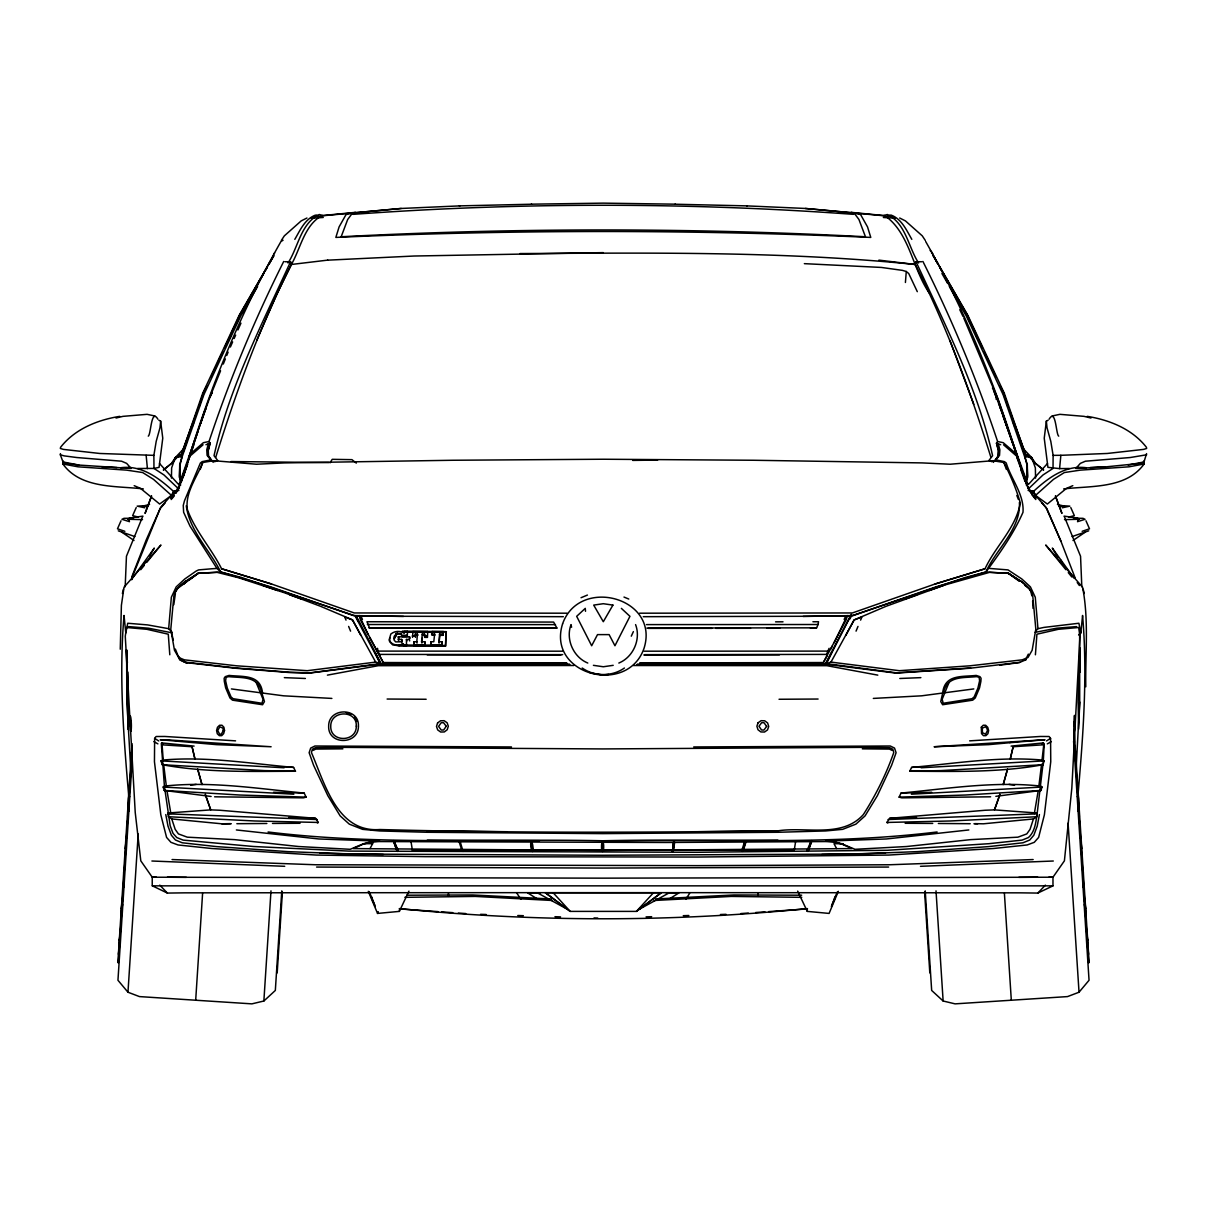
<?xml version="1.0" encoding="UTF-8"?>
<svg xmlns="http://www.w3.org/2000/svg" width="1207" height="1207" viewBox="0 0 1207 1207"><rect width="100%" height="100%" fill="white"/><g stroke="black" fill="none" stroke-linecap="round" stroke-linejoin="round"><path stroke-width="1.5" d="M127.369 662.809L126.599 649.849L126.871 702.052L130.884 771.695M126.479 649.849L128.002 729.194L127.912 672.073M1048.114 420.232L1046.363 421.122L1047.027 427.776L1050.799 441.34L1053.123 455.356L1053.032 468.437L1043.014 474.955L1028.304 488.971M417.049 643.12L416.807 641.762L413.82 641.777L413.865 645.926L425 645.956L424.849 641.792L421.56 641.762L422.284 633.977L424.517 633.962L424.849 635.274L422.616 635.274L422.284 633.977M120.262 649.215L121.394 605.311L124.034 587.221L160.923 545.021L146.666 562.462M1085.787 686.798C1085.214 653.756 1088.986 619.825 1082.573 587.221L1045.7 545.021L1065.902 569.719M123.702 873.189L123.718 871.65M1076.252 766.173L1079.707 702.052L1079.631 633.524M171.424 478.108L171.635 467.909L175.256 457.649L181.669 456.095M179.798 465.842L179.571 477.731L180.597 480.522L179.571 477.731L179.798 465.842L181.91 457.453L203.938 394.538L240.812 315.781L257.604 286.512M127.686 816.762L128.048 804.888M127.972 816.43L128.515 797.54M407.785 632.498L407.483 631.487L404.436 631.548L404.164 633.313C400.226 630.401 394.523 630.959 390.827 634.022L389.152 639.906C391.536 645.428 398.37 646.198 403.319 643.799L403.455 645.941L406.503 645.926L406.442 639.408L409.339 639.499L409.671 640.932M1075.784 755.823L1075.678 759.339M128.425 806.457L128.772 811.406M368.286 891.324L377.535 913.427L399.351 911.391L399.396 909.701M969.643 740.857L1040.419 736.466L1049.109 736.511L1050.573 738.397L1050.754 761.723L1044.387 814.8L1038.623 837.417L1034.278 842.32L1027.157 844.96L993.482 848.506L888.82 855.069L697.646 857.045L425.498 856.668L316.385 855.069L211.723 848.506L178.048 844.96L170.926 842.32L166.581 837.417L160.818 814.8L154.451 761.723L154.632 738.397L156.095 736.511L164.786 736.466L235.561 740.857M1074.879 759.459L1074.758 750.392M131.789 579.647L131.88 576.69L146.183 540.012L160.682 507.332L170.413 496.243L171.545 497.948M398.582 640.932L398.325 636.798L409.565 636.783L410.003 638.292M403.364 644.176L403.334 645.307L436.693 645.277M370.021 848.566L372.616 843.693L372.767 839.936M1079.752 702.052L1078.62 729.194L1078.138 702.052L1080.129 647.993L1080.265 672.118M60.441 453.606L60.35 454.783L64.122 455.869L76.78 457.528L121.59 461.21L126.644 463.382L131.171 468.482L78.576 465.042L66.294 463.337L63.036 462.055L63.096 460.968M439.831 635.38L439.031 643.075L439.544 633.977L442.833 633.992L443.241 635.289L439.831 635.38L439.544 633.977M416.807 641.762L417.411 634.037L415.268 634.007L415.434 637.311M1018.648 460.833L1016.626 456.11L1003.545 444.78M438.729 641.732L442.245 641.777L442.124 645.881L430.929 645.881L430.914 641.747L433.796 641.732L434.626 634.022L431.623 633.977L432.136 631.517L443.21 631.533L443.241 635.289M442.124 645.881L442.245 641.777M173.793 604.692L175.407 593.452M1043.346 760.154L1044.146 745.292L1043.255 742.939L1011.104 746.107M231.246 823.747L221.862 823.808L171.771 818.949L168.422 816.732L167.954 813.005L210.727 809.882L220.081 810.259L315.54 818.331L318.331 822.45L317.381 822.963M397.978 645.534L445.564 646.107L446.002 631.653L402.082 631.367M445.564 646.107L446.002 631.653M194.101 746.107L161.949 742.939L163.262 760.697M117.848 962.628L132.001 743.618M118.377 962.658L126.162 842.169M126.388 838.578L127.55 820.594M127.791 816.988L129.979 783.087M130.205 779.586L130.914 768.738M131.638 757.528L132.197 748.732M132.166 760.38L117.954 980.265L127.972 992.229L139.469 996.59L251.901 1003.862L263.865 1001.01L275.332 990.449L281.774 890.887M127.972 992.229L138.201 833.962M195.685 1000.226L202.595 893.376M263.865 1001.01L270.987 890.857M277.188 972.933L282.408 892.079M119.282 940.268L120.172 932.966M125.181 586.798L126.448 556.246L142.592 516.732M1078.62 635.003L1080.838 632.981L1082.573 615.464C1087.794 675.935 1083.041 736.979 1077.776 797.314M1035.41 654.782L1036.919 634.203L1058.358 629.3L1078.666 627.504L1079.933 636.24L1071.816 788.262L1064.408 860.832L1052.972 877.217L1052.972 885.847L1037.824 893.074L1020.684 892.848C741.973 892.592 463.247 892.592 184.52 892.848L167.381 893.074L152.369 885.847M422.073 640.947L422.284 638.247M1073.868 739.906L1074.441 742.35M905.416 282.483L906.276 271.5L902.414 270.368L881.397 267.441L804.345 263.654M409.339 639.499L409.565 636.783M172.299 632.453L168.663 628.681L171.349 597.239L176.207 586.889L184.807 578.968L196.138 571.077L198.597 569.9L211.859 568.769L216.958 568.437L220.73 572.027L270.775 586.889L353.364 615.555L403.5 616.445M1041.943 760.697L1043.919 743.361M122.918 892.048L123.733 883.524M125.211 848.596L125.89 842.577M121.334 908.69L122.284 898.521M120.972 914.287L122.435 898.762M1046.363 421.122L1044.236 438.171L1047.932 467.35L1059.58 468.618L1060.862 455.311L1107.226 453.47L1143.482 449.411L1146.65 448.461L1146.409 447.284C1132.181 429.028 1109.55 419.961 1087.251 416.355M122.224 902.383L122.511 899.517M158.886 420.232L160.637 421.122L159.973 427.776L156.201 441.34L153.877 455.356L153.968 468.437L163.986 474.955L178.696 488.971M925.648 241.475C964.514 309.716 994.84 383.253 1017.803 458.147L1013.442 445.127M1043.255 762.009L1036.783 816.732L1033.433 818.949L983.343 823.808L974.743 823.627M123.552 887.447L123.702 885.983M389.861 637.869L389.499 641.385L392.622 644.855L399.668 645.926L403.364 644.81L403.319 643.799M118.392 954.224L118.874 950.06M181.11 480.386L179.511 476.267L179.707 464.333L181.91 457.453L180.778 456.653L180.959 454.994L197.661 409.792M119.221 947.057L119.81 942.199M161.3 743.361L164.454 786.617L170.172 825.754L173.054 833.403L176.78 837.552L183.102 840.102L253.274 846.484L348.732 851.101L697.178 852.278L887.16 850.301L988.865 843.693L1022.103 840.102L1028.424 837.552C1035.289 831.457 1035.862 821.454 1037.251 813.005L994.477 809.882L985.138 810.259L889.665 818.331L886.873 822.45L887.824 822.963M672.435 851.433L673.566 842.033L674.607 842.32L673.566 850.679L672.435 851.433L673.566 842.033M673.053 851.388L674.185 841.988M120.625 929.375L121.273 923.989M1038.744 787.115L1041.566 764.242M131.684 748.687L132.076 745.549M131.276 754.978L132.182 748.053M412.553 637.371L412.915 631.533L427.7 631.548L427.459 637.402L424.668 637.387L424.517 633.962M398.235 639.454L401.675 639.423L401.705 641.777L395.655 641.898L394.01 639.921L394.131 636.421L396.047 634.022L400.86 633.886L402.157 636.617L407.272 636.572L407.483 631.487M442.833 633.992L443.21 631.533M810.41 628.168L816.581 627.836L818.09 624.517L818.512 621.741L812.914 621.756M826.403 654.737L829.088 648.325M132.242 750.392L132.121 759.459M121.756 909.716L122.586 904.496M410.908 840.932L412.372 850.166L794.251 850.166L795.715 840.932M120.127 938.216L119.086 943.421M1034.324 813.639L1038.231 790.645M1039.423 814.559L1037.205 826.131L1033.811 835.244L1029.752 840.012L1022.948 842.788L988.533 846.62L917.335 851.629L855.099 854.028L602.61 855.265L350.105 854.028L287.87 851.629L216.672 846.62L182.257 842.788L175.453 840.012L171.394 835.244L167.999 826.131L165.781 814.559M639.589 613.201L852.368 612.96L935.078 584.007L985.033 568.769C995.458 546.243 1015.992 528.017 1020.307 502.942C1016.324 488.956 1010.47 475.422 1003.877 462.492L992.969 460.697L950.15 464.227L922.284 462.915L753.681 460.259L603.304 459.233L452.942 460.259L284.339 462.915L256.472 464.227L213.654 460.697L202.746 462.492L200.226 469.432M128.983 521.333L129.707 518.044L142.939 516.113M123.431 589.257L122.39 593.497M1010.44 758.283L1012.99 747.42L1014.121 746.665L1043.104 744.825M1010.244 759.022L1012.99 747.42M119.267 940.6L119.9 937.96M216.958 568.437L190.042 526.177L183.63 512.296L183.253 505.401L184.52 500.679L200.392 463.005L202.188 461.632L210.727 459.882L207.091 455.356L206.759 449.789L208.358 443.738L210.109 443.18L208.268 450.679L208.555 456.02L212.176 461.119L208.313 456.11L208.042 450.724L210.109 443.18L209.022 441.521C229.511 379.783 254.586 319.614 283.72 261.451M148.265 436.134C151.056 434.611 151.056 407.679 157.876 419.161M1003.455 783.735L1007.438 769.191M909.731 771.258L911.617 767.396C954.903 763.563 998.506 756.201 1041.973 760.033L1044.191 760.878L1043.014 764.695C999.155 772.812 953.937 771.364 909.731 771.258L940.932 770.609L1043.014 764.695M1003.213 784.61L1007.604 769.146M745.006 841.762L742.682 851.388L745.564 841.701L744.478 842.033L741.747 850.679M942.682 693.029L940.751 701.584L942.637 704.737L972.706 700.166L975.256 697.948L979.556 687.839L980.884 681.457L981.065 678.259L979.933 676.644L976.161 675.422C961.934 676.991 944.553 674.155 942.682 693.029L943.391 692.893C946.997 675.633 962.552 678.123 976.493 676.644L979.088 677.263L979.601 680.763L977.911 688.081L974.17 696.907L972.057 698.702L943.21 703.274L942.169 699.26L948.868 682.83M995.85 796.333L1040.992 790.434L1042.018 787.039L1040.751 786.089C994.206 781.035 947.42 788.669 901.041 793.074L899.109 797.133L901.795 797.842L990.615 796.801M199.14 406.88L203.576 392.456L206.985 385.757M921.635 261.738L916.053 261.738L915.208 264.469C946.62 326.116 970.458 391.279 990.887 457.287M188.82 458.147C211.783 383.253 242.109 309.716 280.975 241.475L283.057 240.253M187.417 462.568L179.571 485.108L172.526 496.816L171.107 498.038L170.413 496.243M215.736 457.287C236.225 391.294 260.003 326.071 291.415 264.424C300.649 248.34 304.3 225.362 321.771 215.646L355.627 212.341L346.047 214.559L339.107 226.886L335.848 237.417C514.076 229.541 692.546 229.541 870.775 237.417L867.516 226.886L860.576 214.559L850.995 212.341L884.852 215.646C909.806 233.102 912.522 269.01 929.269 293.029M743.256 850.679L745.986 842.033M185.652 469.236L190.193 455.009M183.57 476.146L187.462 464.076M1033.433 818.949L1030.039 829.345L1026.78 833.916L1017.893 837.175L970.594 839.634L906.472 846.529L855.009 849.306L841.928 843.829L833.433 841.566L825.588 841.143L886.406 838.971L968.844 829.948M192.154 449.879L193.784 444.976M190.751 453.228L198.265 430.552M213.081 462.387L213.654 460.697M834.988 897.042L831.351 906.532M189.363 456.518L193.724 443.512M194.327 441.732L204.451 411.678M181.171 482.362L185.093 470.881M563.337 616.686L356.05 616.173L241.415 577.459L220.73 572.027L198.265 573.25C189.167 579.239 176.946 584.58 173.853 596.047L170.791 629.239L174.472 650.256L178.621 657.483L184.384 659.837L236.512 665.796L307.272 670.7L375.649 662.1L383.057 664.137L569.764 664.453M999.864 794.191L994.477 809.882L999.939 794.794M180.778 456.653L202.67 393.316L239.258 315.133L273.763 255.567L269.086 263.73M200.573 423.582L205.794 408.645M180.748 485.003L178.953 484.776L206.08 407.951M207.317 404.451L209.173 399.215M179.994 483.962L184.354 471.635M186.844 464.589L191.204 452.263M375.271 906.532L371.635 897.042M183.404 451.297L186.512 442.607M192.124 426.991L193.995 421.786M394.387 638.262L397.51 633.207M198.944 406.321L203.44 394.146M179.843 485.335L187.598 464.378M1146.65 454.783L1130.22 457.528L1085.41 461.21L1080.356 463.382L1075.829 468.482L1105.295 466.928L1140.706 463.337L1143.964 462.055L1146.559 453.606M209.686 397.827L210.727 395.036M182.332 453.108L184.973 446.258M394.342 638.639L395.247 636.285M131.789 578.108L160.154 508.615L165.344 502.625M1025.89 480.386L1027.489 476.267L1027.293 464.333L1003.062 394.538L966.188 315.781L949.396 286.512M151.539 495.911L145.051 513.443L151.539 496.213M806.94 850.679L811.285 840.676L807.845 851.388L811.904 840.615L808.403 850.679M377.535 913.427L378.244 911.632M220.549 370.821L209.55 397.993L212.04 393.014M223.295 364.031L225.347 358.932M226.72 355.537L228.108 352.142M831.548 652.715L826.297 663.669L830.974 662.1L899.336 670.7L970.111 665.796L1022.238 659.837L1028.002 657.483L1032.151 650.256L1035.832 629.239L1032.77 596.047C1029.692 584.626 1017.546 579.285 1008.448 573.34L985.893 572.027L965.208 577.504L850.573 616.173L826.297 663.624L697.887 664.378M205.16 409.958L207.287 404.752M856.05 631.14L857.996 626.418M860.606 620.111L861.904 616.973L854.118 619.945L830.974 662.1M838.337 891.324L829.088 913.427L807.272 911.391L797.691 891.128M831.985 905.069L835.138 897.752M256.669 340.434L277.399 292.984L291.415 264.469L290.57 261.738L284.988 261.738M532.77 851.433L533.102 850.679C533.222 839.333 528.787 838.744 531.638 850.679L532.77 851.433L531.638 842.033M121.017 520.79L117.486 528.802L124.849 531.306M136.21 507.589L132.634 515.645L138.443 517.109M230.371 347.028L232.634 341.913M234.143 338.518L235.652 335.108M237.915 329.994L240.947 323.174M274.2 253.726L274.562 252.927M631.291 636.18L633.373 631.623M834.475 898.34L837.522 891.686M211.134 377.127L222.873 351.675M224.442 348.28L240.102 314.318L267.215 266.988M229.405 338.473L230.959 335.108M236.376 323.34L239.484 316.626M399.351 911.391L408.932 891.128M844.161 619.402L845.76 616.023M288.02 263.005C298.22 247.375 300.799 223.28 319.267 214.514L323.521 215.691L401.282 208.479M1025.497 659.927L1028.334 654.119M177.489 490.48L179.239 486.994M463.081 851.433L460.199 841.762M290.57 261.738C261.693 324.577 229.134 387.9 214.031 455.688L217.667 460.455L214.62 461.753M825.543 663.473L851.207 614.333M202.746 462.492C196.816 477.504 184.912 492.833 187.357 509.505C195.293 531.11 211.285 548.355 221.59 568.769L271.545 584.007L354.255 612.96L567.034 613.201M845.805 635.395L854.118 619.945L886.029 606.306L944.764 585.003L989.529 572.359L1008.448 573.34L1019.779 580.989L1008.358 573.25L1018.889 580.989M826.961 655.959L823.415 662.537L640.148 662.945M830.507 649.381L832.287 646.092M834.052 642.803L847.254 615.555L846.182 619.855L823.144 662.854L639.665 663.186M170.353 497.465L173.612 491.475L178.877 490.464M176.131 492.999L179.617 486.617M143.346 488.926C116.174 485.682 80.854 488.986 62.9 464.001L63.413 463.05M170.459 497.752L173.763 491.762L177.248 491.083M143.346 564.846L145.142 561.632M188.73 457.197L190.797 453.515L203.364 442.697L209.022 441.521M240.253 314.936L242.064 311.738M243.874 308.554L263.775 273.416M265.585 270.232L267.396 267.034M269.206 263.835L273.733 255.854M294.81 239.348C300.121 230.265 304.813 219.176 315.359 215.133L318.15 215.736M174.985 592.743L177.293 588.684L185.652 581.08M149.668 555.989L154.3 548.084L131.563 579.541M849.487 619.478L851.886 615.359M330.084 462.809L332.212 459.324L351.946 459.656L356.306 463.111M803.123 616.445L853.258 615.555L935.832 586.889L985.893 572.027C996.031 549.11 1021.062 529.013 1019.402 502.459M985.893 572.027C999.652 553.409 1013.578 533.735 1022.993 512.296C1024.351 494.598 1011.24 479.466 1006.231 463.005L1004.435 461.632L995.896 459.882L999.532 455.356L999.864 449.789L998.249 443.738L996.514 443.18L997.601 441.521C977.097 379.783 952.036 319.614 922.902 261.451M685.787 899.29L689.665 893.286M281.352 240.389L284.339 235.863L301.192 220.896L306.955 218.014M183.962 448.416L175.392 457.498L171.379 463.548L163.413 470.096M394.598 637.854L396.288 635.289M174.366 495.836L171.168 499.547M602.927 851.388L603.455 850.679C604.737 839.016 600.467 839.016 601.75 850.679L602.927 851.388L602.927 841.988M1143.587 463.05L1144.1 464.001C1126.146 488.986 1090.826 485.682 1063.654 488.926M140.721 569.719L144.282 565.359M1042.079 744.312L1043.255 742.939M925.226 890.887L931.668 990.449L943.135 1001.01L955.099 1003.862L1067.531 996.59L1079.028 992.229L1089.046 980.265L1073.596 741.219M211.24 393.648L212.372 392.366M1085.078 532.257L1072.993 540.495M1028.756 484.113L1047.495 463.518M1036.541 497.752L1033.237 491.762L1031.774 493.361L1030.974 492.607M653.409 892.848L636.406 911.391L570.217 911.391L545.338 892.742L661.285 892.742L636.406 911.391L661.285 892.742M179.707 454.601L171.53 463.397L163.473 469.764M161.014 760.878L163.232 760.033C206.699 756.201 250.302 763.563 293.588 767.396L295.474 771.258C251.282 771.364 206.065 772.812 162.236 764.71L161.014 760.878L284.098 767.773M1049.124 419.161C1055.944 407.679 1055.944 434.611 1058.735 436.134M1037.824 893.074L1045.398 885.138M1035.546 631.201L1037.96 628.681L1044.01 627.399L1078.892 623.25L1080.838 632.981M176.026 492.607L175.226 493.361L173.763 491.762M1028.123 490.464L1033.388 491.475L1035.515 495.398L1053.5 479.345L1064.363 472.541L1080.31 470.142L1128.937 466.822L1144.1 464.001M128.576 626.599L148.597 628.213L171.59 632.74L173.25 639.982M1030.174 490.857L1033.388 491.475C1048.174 478.002 1065.223 464.891 1086.375 467.743M211.104 796.484L164.227 790.434L163.186 787.039L164.454 786.089C210.999 781.035 257.785 788.669 304.164 793.074L306.095 797.133L303.41 797.842L214.605 796.801M177.293 588.639L184.746 583.177M189.227 579.903L198.174 573.34L217.094 572.359L238.684 577.776L284.852 592.893L320.594 606.306L352.504 619.855L375.649 662.1M1088.714 530.839L1072.103 536.572M624.411 668.014C612.19 676.72 594.432 676.72 582.212 668.014M1009.339 409.792L1026.041 454.994L1026.222 456.653L1025.09 457.453L1027.202 465.842L1027.489 477.776L1026.403 480.522L1027.429 477.731L1027.202 465.842M995.941 399.034L997.45 397.993L963.789 318.06M669.84 898.642L678.998 892.848L666.068 892.788M1046.469 740.947L1050.573 738.397M129.707 518.044L127.535 519.266L142.501 519.644M1047.314 743.874L1051.327 741.611M639.529 909.127L669.131 892.893M162.1 744.825L191.083 746.665L192.215 747.42L194.961 759.022M313.322 750.301L315.781 749.079L342.879 748.838M618.829 663.05C633.253 657.181 641.158 639.242 635.576 624.607M203.078 444.78L189.997 456.11L187.975 460.833M1072.812 485.667L1066.43 488.413L1047.359 504.028L1035.515 495.398M1026.206 659.656L1019.312 662.583L999.713 665.223M931.593 253.274L932.8 253.726M581.035 597.721L587.417 595.066M1143.436 462.055L1128.183 465.042M205.929 444.734L210.109 443.18M556.895 628.062L369.644 628.153L366.958 621.741L553.636 622.073L556.895 628.062L368.889 627.836M904.677 599.125L916.882 594.825M929.073 590.525L944.764 585.003M935.078 584.007L985.033 568.769M1077.489 521.68L1085.033 519.312L1083.011 518.331L1073.521 518.241M1035.168 632.347L1056.608 628.213L1076.629 626.599M1062.1 507.815L1069.84 506.14L1063.925 505.778M175.392 457.498L181.819 455.914M355.537 616.732L380.326 663.624L310.108 672.827L290.042 672.254L235.984 667.954L186.602 662.296L180.416 659.656L178.998 656.744M116.008 418.029L122.963 416.355L147.088 414.333L154.873 415.977M119.749 416.355C97.45 419.961 74.819 429.028 60.591 447.284L60.35 448.461L63.518 449.411L99.774 453.47L153.877 455.356M1082.151 531.306L1089.514 528.802L1085.983 520.79M888.473 215.736L891.264 215.133C901.81 219.176 906.502 230.265 911.813 239.348M1052.127 415.977L1059.912 414.333L1084.037 416.355L1090.992 418.029M176.826 490.857L173.612 491.475C158.826 478.002 141.777 464.891 120.625 467.743M327.399 675.135L378.289 665.691L573.853 665.51M149.547 504.466L142.728 506.125L147.933 506.337M1026.252 485.003L1028.047 484.067M190.646 785.229L196.183 784.384M1068.557 517.109L1074.366 515.645L1070.79 507.589M613.201 665.329L603.304 666.762L593.406 665.329M973.793 688.925L921.635 695.82L873.325 698.415M1020.021 662.296L969.93 668.24L895.805 673.114L827.534 664.423L637.07 664.423M291.415 264.469L327.716 260.124M937.115 831.985C826.161 845.458 714.061 838.593 602.61 840.766C491.158 838.382 379.043 845.579 268.09 831.985M807.362 908.599C671.771 922.163 534.852 922.163 399.261 908.599M608.781 674.426L602.61 674.954L590.132 672.872M970.639 667.954L896.514 672.827L826.297 663.624M1036.783 816.732L950.331 820.986L886.873 822.45M1042.018 787.039L911.376 794.206M911.617 767.396L920.488 766.732M740.887 913.563L748.295 913.05M755.688 912.522L764.951 911.873M768.648 911.617L807.528 908.886M353.319 214.333C519.659 202.248 686.964 202.248 853.304 214.333M1077.278 796.68L1078.424 796.605M1078.228 811.406L1078.575 806.457M1040.992 790.434L965.449 795.021L899.109 797.133M1044.191 760.878L921.107 767.773M655.537 898.989L733.856 894.96L801.659 895.217M654.134 900.497L731.306 896.424L801.765 897.329M1090.087 467.562L1104.963 466.822M327.716 260.169L414.167 256.02L603.304 252.625M1053.304 861.013L920.488 866.309M459.927 205.884L400.769 208.479L356.005 212.628L351.524 214.333L347.691 219.478L341.174 236.753C515.827 227.685 690.796 227.685 865.449 236.753L858.931 219.478L855.099 214.333L850.618 212.628L805.854 208.479L746.695 205.884M1033.147 859.55L889.755 864.755L697.827 865.645L315.449 864.755L172.058 859.55M888.065 819.523L1037.296 813.85M412.372 850.166L794.251 850.166M899.818 678.485L920.866 677.64M889.665 818.331L916.581 817.531M931.638 792.275L901.041 793.074M646.077 916.882L651.659 916.701M683.268 915.691L688.85 915.51M720.458 914.499L726.041 914.318M137.538 468.482L153.968 468.437L159.068 467.35L162.764 438.171L160.637 421.122M318.331 822.45L254.873 820.986L168.422 816.732M778.093 830.808C805.748 826.508 842.124 838.397 863.367 814.559C875.769 795.126 886.164 774.336 893.768 752.565L892.833 749.26L889.574 747.661L862.19 747.374L602.61 748.928L343.014 747.374L315.63 747.661L312.372 749.26L311.436 752.565C324.834 783.524 337.04 832.845 379.888 829.526C512.598 833.132 645.368 832.574 778.093 830.808L697.978 831.744M885.455 853.183L821.816 854.511M459.354 205.884L531.593 204.224M221.862 823.808L230.462 823.627M412.221 635.968L414.982 635.923M300.03 823.28L272.48 823.43M306.095 797.133L239.771 795.021L164.227 790.434M531.306 204.179L603.304 203.138L675.317 204.179M632.679 460.41L657.649 460.078M1059.58 468.618L1069.462 468.482M295.474 771.258L264.273 770.609L162.236 764.71M404.858 897.329L475.317 896.424L552.489 900.497M1048.913 877.172L1052.972 877.217L602.61 878.153L152.233 877.217L140.797 860.832L135.229 812.477L125.272 636.24L126.539 627.504L146.847 629.3L168.286 634.203L169.795 654.782M519.976 253.561C651.705 252.927 784.037 251.192 915.208 264.469L878.892 260.124M888.624 867.064L602.61 868.059L316.581 867.064M850.573 616.173L643.271 616.686M1053.123 455.356L1060.862 455.311M236.859 823.702L266.853 823.476M1018.844 877.353L1037.779 877.217M816.581 627.836L646.907 628.047M403.259 645.051L406.306 645.036M827.157 654.405L644.644 654.647M779.043 699.26L818.09 699.034M693.723 746.952L890.283 746.001L894.523 748.084L896.092 752.715L891.596 765.313L877.383 795.669L865.072 815.887L855.899 824.14L842.637 829.345L825.694 830.944L778.138 832.272L602.61 833.63L427.067 832.272L379.511 830.944L362.568 829.345L349.306 824.14L340.148 815.887L327.821 795.669L313.609 765.313L309.128 752.715L310.682 748.084L314.921 746.001L511.481 746.952M777.912 840.147L602.61 840.766M413.669 645.036L424.819 644.991M401.282 645.624L445.187 645.489M540.555 892.788L527.625 892.848L536.783 898.642M406.85 895.217L472.767 894.96L551.086 898.989M775.573 621.846L783.011 621.816M750.558 628.304L715.676 628.349M767.018 628.274L779.767 628.243M779.42 654.843L643.799 654.979M637.296 664.453L696.469 664.378M367.381 624.517L555.476 624.623M646.484 624.607L818.09 624.517M648.204 628.379L711.934 628.349M424.245 635.908L427.037 635.908M377.535 648.325L377.957 651.101L562.387 651.192M828.666 651.101L644.236 651.192M560.953 654.979L427.203 654.843M363.352 843.693L372.616 843.693M843.271 843.693L833.992 843.693L836.602 848.566M156.291 877.172L152.233 877.217L152.233 885.847L1052.972 885.847M562.688 654.632L379.466 654.405L377.957 651.101M566.958 663.186L383.479 662.854L360.44 619.855L359.354 615.555L368.135 634.58M569.553 664.423L377.67 664.423L309.399 673.114L289.333 672.54L235.274 668.24L185.893 662.583L179.707 659.927L175.332 649.034M407.559 631.759L437.915 631.865M401.81 635.229L406.925 635.244M430.763 644.976L442.079 645.021M566.475 662.945L383.192 662.537L369.915 637.869M932.724 823.43L905.175 823.28M539.529 840.721L427.293 840.147M402.278 631.517L446.424 631.744M633.192 665.525L826.916 665.691L877.806 675.135M186.361 877.353L167.426 877.217M387.115 699.034L426.162 699.26M862.326 748.838L889.423 749.079L891.882 750.301M938.352 823.476L970.217 823.717M973.958 823.747L977.715 823.778M230.929 461.542L328.757 462.583M427.112 830.808L507.227 831.744M304.164 793.074L273.567 792.275M383.388 854.511L319.749 853.183M133.479 518.241L123.989 518.331L121.967 519.312L129.511 521.68M675.03 204.224L747.269 205.884M288.624 817.531L315.54 818.331M1064.499 519.644L1079.465 519.266L1077.293 518.044L1064.061 516.113M480.582 914.318L486.165 914.499M517.773 915.51L523.355 915.691M554.964 916.701L560.546 916.882M594.01 917.939L597.737 918.059M143.075 505.778L137.16 506.14L144.9 507.815M284.716 866.309L151.901 861.013M331.88 698.415L283.585 695.82L231.412 688.925M167.909 813.85L317.154 819.523M293.829 794.206L163.186 787.039M284.339 677.64L305.386 678.485M1059.067 506.337L1064.272 506.125L1057.453 504.466M102.037 466.822L116.913 467.562M395.926 633.313L400.965 633.584M989.665 568.437L1008.026 569.9L1021.816 578.968L1030.416 586.889L1035.274 597.239L1037.96 628.681M128.576 796.605L129.722 796.68M400.95 909.022L437.975 911.617M441.671 911.873L452.776 912.658M458.328 913.05L465.736 913.563M284.716 766.732L293.588 767.396M805.341 208.479L883.102 215.691L887.356 214.514C905.823 223.28 908.403 247.375 918.602 263.005M236.361 829.948L318.799 838.971L379.617 841.143L371.771 841.566L363.277 843.829L350.196 849.306L298.733 846.529L234.611 839.634L187.311 837.175L178.425 833.916L175.181 829.345L171.771 818.949M78.817 465.042L63.564 462.055M1009.022 784.384L1014.559 785.229M1029.752 491.083L1033.237 491.762M262.522 693.029C260.652 674.155 243.271 676.991 229.043 675.422L225.271 676.644L224.14 678.259L224.321 681.457L225.649 687.839L229.949 697.948L232.498 700.166L262.568 704.737L264.454 701.584L261.813 692.893C258.207 675.633 242.652 678.123 228.711 676.644L226.116 677.263L225.603 680.763L227.293 688.081L231.035 696.907L233.147 698.702L261.994 703.274L263.035 699.26L256.337 682.83M997.601 441.521L1003.258 442.697L1015.826 453.515L1017.893 457.197M168.663 628.681L147.601 624.909L127.731 623.25L125.784 632.981L124.034 615.464C118.829 675.935 123.582 736.979 128.847 797.314M1025.331 456.095L1031.744 457.649L1035.365 467.909L1035.576 478.108M1025.181 455.914L1031.608 457.498L1035.621 463.548L1043.587 470.096M221.59 568.769L271.545 584.007M134.897 536.572L118.286 530.839M261.859 585.003L277.55 590.525M289.74 594.825L301.946 599.125M346.318 712.673L350.815 714.272M996.514 443.18L998.581 450.724L998.31 456.11L994.493 461.134L998.068 456.02L998.355 450.679L996.514 443.18L1000.694 444.734M62.9 464.001L78.063 466.822L126.69 470.142L142.637 472.541L153.5 479.345L171.485 495.398L159.641 504.028L140.57 488.413L134.188 485.667M899.668 218.014L905.431 220.896L922.284 235.863L925.256 240.389M623.989 597.058L628.772 599.049M992.003 461.753L988.955 460.455L992.592 455.688C977.489 387.9 944.93 324.577 916.053 261.738M379.466 654.405L380.22 654.737M182.166 660.968L187.13 663.322M587.794 663.05C573.37 657.181 565.464 639.242 571.047 624.607L571.59 627.263M134.007 540.495L121.922 532.257M537.492 892.893L567.094 909.127M153.877 741.611L157.891 743.874M154.632 738.397L158.751 740.947M1024.849 585.365L1029.33 588.639L1031.638 592.743M545.338 892.742L570.217 911.391L553.213 892.848M1043.527 469.764L1035.47 463.397L1027.293 454.601M906.276 271.5L908.735 273.536L917.305 291.672M1035.832 499.547L1031.729 494.598M1020.971 581.08L1029.33 588.684M621.364 608.373L629.948 616.324L614.951 645.745L609.113 634.61L597.51 634.61L591.671 645.745L576.674 616.324L585.259 608.373L585.531 611.285M1041.656 502.625L1046.846 508.615L1060.862 541.143M159.807 885.138L167.381 893.074M1023.038 448.416L1031.608 457.498M930.19 250.513L932.438 252.927M159.505 463.518L178.244 484.113M994.628 392.366L1028.047 484.776M161.949 742.939L163.141 744.312M1068.27 572.631L1071.831 576.991M1073.974 578.047L1052.323 548.084L1057.89 557.559M1077.217 582.528L1079.39 585.531M516.958 893.286L520.836 899.29M220.73 572.027C209.716 549.909 189.574 531.035 186.27 505.733M937.914 263.73L933.237 255.567L967.742 315.133L1004.33 393.316L1026.222 456.653M939.785 266.988L966.898 314.318L982.558 348.28M941.928 273.506L947.525 283.268M933.267 255.854L937.794 263.835M939.604 267.034L941.415 270.232M943.225 273.416L963.126 308.554M964.936 311.738L966.747 314.936M354.451 717.35L356.759 721.454M1063.276 564.846L1060.576 560.033L1061.979 563.533M1033.388 491.475L1036.647 497.465M1030.869 492.999L1027.383 486.617L1019.538 464.076M356.186 615.766L381.08 663.473M1027.926 486.708L1034.097 496.816L1035.515 498.038L1036.209 496.243L1045.941 507.332L1060.44 540.012L1075.211 578.108M360.818 635.395L352.504 619.945L344.719 616.973L346.017 620.111M1000.015 385.757L1003.424 392.456L1007.86 406.88M992.456 388.035L997.45 397.993M1027.761 486.994L1029.511 490.48M995.096 393.904L998.31 400.347L1027.051 485.108M959.791 309.701L962.99 316.385M375.075 652.715L380.326 663.669M360.863 616.023L362.462 619.402M984.127 351.675L995.866 377.127M967.516 316.626L970.624 323.34M976.041 335.108L977.595 338.473M369.101 891.686L372.148 898.34M371.484 897.752L374.638 905.069M1027.127 485.44L1021.348 469.236M1006.397 469.432L1003.877 462.492M999.713 406.337L1001.84 411.481M348.627 626.418L350.573 631.14M1064.408 516.732L1080.552 556.246L1081.819 586.798M993.678 390.902L997.223 399.562M998.642 403.017L1012.899 443.512M356.05 616.173L357.936 620.836M1055.461 496.213L1061.934 513.397L1055.461 495.911M396.801 850.679L393.301 840.615L397.359 851.388M1016.807 495.443L1018.406 499.472M398.265 850.679L393.92 840.676L397.933 851.433M1022.027 446.258L1024.668 453.108M949.954 340.48L973.793 404.36M1003.56 394.146L1008.056 406.321M1016.822 457.393L1027.157 485.335M60.35 454.783L63.036 462.055M415.268 634.007L415.736 635.289L417.878 635.32L417.411 634.037M205.281 794.794L210.727 809.882L205.341 794.191M1013.005 421.786L1014.876 426.991M1020.488 442.607L1023.596 451.297M995.247 394.131L997.118 399.411M1003.334 417.034L1012.688 443.452M1015.796 452.263L1020.156 464.589M1022.646 471.635L1027.006 483.962M1020.684 469.206L1025.015 481.502M424.849 641.792L425.317 643.09M1018.98 462.341L1013.216 444.976M1002.549 413.201L1012.628 443.21M992.969 460.697L993.542 462.387M1031.216 593.452L1032.03 596.002M459.218 842.033L461.949 850.679M427.7 631.548L427.987 632.453M398.325 636.798L398.778 638.292M401.675 639.423L402.127 640.977M406.442 639.408L406.88 640.962M197.601 769.146L201.991 784.61M413.82 641.777L414.182 643.059M197.767 769.191L201.75 783.735M421.56 641.762L421.907 643.059M1084.233 593.497L1083.192 589.257M1087.914 943.421L1086.873 938.216M431.623 633.977L431.94 635.229L434.822 635.289L434.626 634.022M430.914 641.747L431.231 643.059M1087.1 937.96L1087.733 940.6M192.215 747.42L194.765 758.283M1077.293 518.044L1078.017 521.333M401.705 641.777L401.946 643.044M404.436 631.548L404.617 632.483M412.915 631.533L413.096 632.483M166.973 790.645L170.881 813.639M432.136 631.517L432.272 632.438M1084.414 904.496L1085.244 909.716M1074.818 748.053L1075.724 754.978M1074.924 745.549L1075.316 748.687M1081.11 842.577L1081.789 848.596M1087.718 940.268L1086.828 932.966M163.639 764.242L166.46 787.115M1085.727 923.989L1086.375 929.375M1087.19 942.199L1087.779 947.057M531.02 841.988L532.166 851.388M1088.126 950.06L1088.608 954.224M1083.267 883.524L1084.082 892.048M1083.298 885.983L1083.448 887.447M1084.489 899.517L1084.776 902.383M146.138 455.311L147.42 468.618M1084.716 898.521L1085.666 908.69M1084.565 898.762L1086.028 914.287M403.364 644.81L403.455 645.941M131.216 755.823L131.322 759.339M1074.23 731.834L1089.152 962.628M1073.747 732.574L1074.336 741.702M1074.803 748.732L1075.603 761.27M1076.086 768.738L1076.795 779.586M1077.021 783.087L1079.209 816.988M1079.45 820.594L1080.612 838.578M1080.838 842.169L1088.623 962.658M1068.089 823.144L1079.028 992.229M1004.405 893.376L1011.315 1000.226M936.013 890.857L943.135 1001.01M924.592 892.079L929.812 972.933M1032.634 600.98L1033.041 608.388M1143.904 460.968L1143.964 462.055M1078.952 804.888L1079.314 816.762M1078.485 797.54L1079.028 816.43M807.227 909.701L807.272 911.391M1083.283 871.65L1083.298 873.189M758.177 892.667L758.132 896.379M602.61 841.988L602.61 851.433M602.278 841.988L602.278 851.388M448.446 892.667L448.491 896.379M1074.411 722.027C1074.155 734.369 1075.362 718.18 1074.411 722.027M1075.03 723.868C1072.993 752.61 1074.124 694.674 1075.03 723.868M130.507 721.032L130.658 726.508L130.507 721.032M130.416 716.355C129.571 743.98 132.981 727.263 130.416 716.355M562.598 623.808C546.454 674.638 627.278 696.288 644.01 648.385C660.138 597.586 579.42 575.965 562.598 623.808M356.291 726.131C356.668 742.38 330.099 742.727 330.748 726.176C330.507 710.078 357.151 709.671 356.291 726.131M358.419 726.131C358.826 744.991 327.836 745.458 328.666 726.176C328.334 707.423 359.339 706.985 358.419 726.131M982.302 728.153L982.438 732.694L985.561 734.158L987.492 730.522L986.828 728.259L985.365 726.795L982.302 728.153M981.306 727.217L981.547 733.63L983.479 735.667L985.893 735.667L987.914 733.735L988.624 730.522L987.733 727.308L985.651 725.271L983.237 725.226L981.306 727.217M223.325 730.431L221.394 734.112L219.644 734.158L217.713 730.522L219.84 726.795L222.903 728.153L223.325 730.431M224.517 730.431L223.657 733.63L221.726 735.667L219.327 735.667L217.29 733.735L216.581 730.522L217.471 727.308L219.553 725.271L221.967 725.226L223.899 727.217L224.517 730.431M437.583 722.963L436.496 726.463L437.688 729.903L440.661 732.03L444.342 731.94L447.224 729.722L448.31 726.222L447.133 722.782L444.146 720.7L440.51 720.79L437.583 722.963M446.228 726.267L443.633 729.994L441.279 730.054L438.579 726.418L441.174 722.737L443.542 722.676L446.228 726.267M766.626 726.418L763.94 730.054L761.572 729.994L758.977 726.267L761.662 722.676L764.031 722.737L766.626 726.418M758.071 722.782L756.895 726.222L757.981 729.722L760.863 731.94L764.544 732.03L767.516 729.903L768.708 726.463L767.622 722.963L764.695 720.79L761.059 720.7L758.071 722.782M612.93 605.099L603.304 621.726L593.693 605.099L603.304 603.711L612.93 605.099M186.844 580.989L183.147 584.399L198.265 573.25L186.844 580.989M316.581 215.51L311.346 218.195L323.235 217.486L316.581 215.51M363.413 844.07L353.259 848.596L602.61 850.437L851.946 848.596L841.792 844.07L833.343 841.898L825.694 841.566L665.676 842.471L379.511 841.566L371.862 841.898L363.413 844.07M890.042 215.51L883.388 217.486L895.277 218.195L890.042 215.51M1009.912 742.697L988.624 744.644L934.097 746.756L1045.006 739.725L1009.912 742.697M168.286 739.921L160.214 739.725L216.581 744.644L271.107 746.756L168.286 739.921"/></g></svg>
